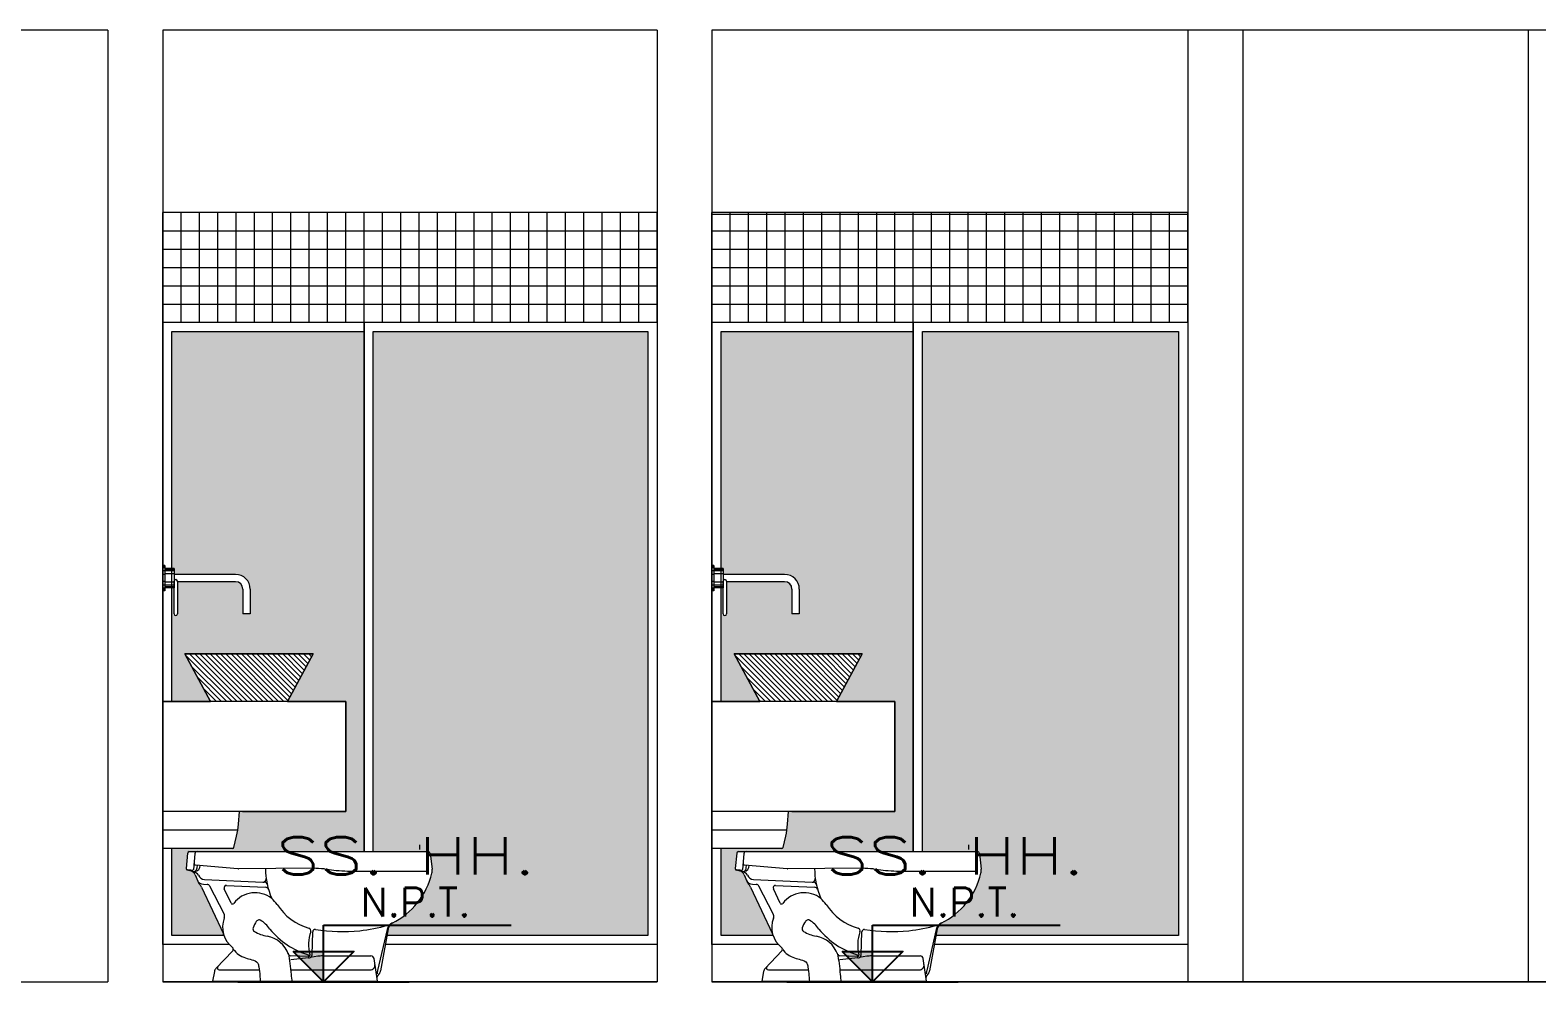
# Model space of a CAD drawing. Header units: millimetres. Extents: x -59 to 123, y 54 to 155.
# Drawn here: x 15.464 to 19.58, y 130.665 to 133.265 of the extents above; entities that cross this region are included whole.
import ezdxf
from ezdxf.enums import TextEntityAlignment as Align

# ---------------------------------------------------------------- set-up
doc = ezdxf.new("R2010")
doc.units = ezdxf.units.MM
doc.layers.get('0').update_dxf_attribs({"lineweight": 9})
for name, color, linetype in [('A-COT', 8, 'Continuous'), ('A-TEX 010', 7, 'Continuous'), ('ACHURADOS-01', 8, 'Continuous')]:
    doc.layers.add(name, color=color, linetype=linetype)
for name, color, linetype, lineweight in [('COTAS', 8, 'Continuous', 5), ('mobiliario', 7, 'Continuous', 0), ('MUEBLES', 40, 'Continuous', 20), ('MUROS', 7, 'Continuous', 80), ('Murosbajos', 7, 'Continuous', 5), ('PUERTA ( NUEVA)', 24, 'Continuous', 13), ('SANITARIOS', 7, 'Continuous', 5), ('TEXTURAS', 253, 'Continuous', 0)]:
    doc.layers.add(name, color=color, linetype=linetype, lineweight=lineweight)
doc.styles.add('1000-NOTAS', font='romans.shx', dxfattribs={"height": 2})
doc.styles.add('ROMANS', font='ROMANS.SHX', dxfattribs={"width": 1.35, "height": 0.29})

# ---------------------------------------------------------------- blocks, each defined once
blk = doc.blocks.new('NIVEL-CORTE-()')
at = {"color": 1}
for p, q in [((0, 0), (0, 3.934095386420836)), ((0, 3.93409538642095), (13.02966926340923, 3.93409538642095)), ((-5.947878155067883, 0), (5.947878155067883, 0))]:
    blk.add_line(p, q, dxfattribs=at)
blk.add_lwpolyline([(-2.100000000000364, 2.100000000000023), (2.100000000000364, 2.100000000000023), (0, 0), (-2.100000000000364, 2.100000000000023)], dxfattribs=at)
blk.add_solid([(0, 0), (0, 2.100000000000023), (-2.100000000000364, 2.100000000000023)], dxfattribs=at)
at = {"color": 7, "style": '1000-NOTAS'}
blk.add_attdef('ADFADFAFA', text='', height=2, dxfattribs=at).set_placement((6.388883097850339, 3.935645220264746), align=Align.BOTTOM_CENTER)

msp = doc.modelspace()

# ---------------------------------------------------------------- hatches: boundary and pattern name
at = {"layer": 'ACHURADOS-01', "linetype": 'ByBlock', "lineweight": 5}
h = msp.add_hatch(dxfattribs=at)
h.set_pattern_fill('_USER', scale=0.01, angle=45, style=0, pattern_type=0)
h.set_pattern_definition([(135, (784.1104436174808, -352.9729890665585), (0.0070710678118655, 0.0070710678118655), [])])
h.paths.add_polyline_path([(16.23698850957101, 131.5607498033342), (16.16698850957107, 131.4307498033342), (15.95698850957103, 131.4307498033341), (15.8869885095711, 131.5607498033342)])
h = msp.add_hatch(dxfattribs=at)
h.set_pattern_fill('_USER', scale=0.01, angle=45, style=0, pattern_type=0)
h.set_pattern_definition([(135, (785.6104436174842, -352.9729890665585), (0.0070710678118655, 0.0070710678118655), [])])
h.paths.add_polyline_path([(17.73698850957439, 131.5607498033342), (17.66698850957445, 131.4307498033342), (17.45698850957442, 131.4307498033341), (17.38698850957448, 131.5607498033342)])
at = {"layer": 'TEXTURAS', "lineweight": 5}
h = msp.add_hatch(dxfattribs=at)
h.set_pattern_fill('_USER', scale=0.05, angle=90, style=0, double=1, pattern_type=0)
h.set_pattern_definition([(90, (15.82649278579504, 132.7668171440558), (-0.05, 0), []), (180, (15.82649278579504, 132.7668171440558), (0, -0.05), [])])
h.paths.add_polyline_path([(15.82649269748492, 132.4668171440557), (17.17649284634088, 132.4668171440557), (17.17649284634088, 132.7668171440558), (15.82649269748492, 132.7668171440558)])
h = msp.add_hatch(dxfattribs=at)
h.set_pattern_fill('_USER', scale=0.05, angle=90, style=0, double=1, pattern_type=0)
h.set_pattern_definition([(90, (17.32649278579842, 132.7668171440558), (-0.05, 0), []), (180, (17.32649278579842, 132.7668171440558), (0, -0.05), [])])
h.paths.add_polyline_path([(17.32649269748831, 132.4668171440557), (18.62649278579542, 132.4668171440557), (18.62649278579542, 132.7668171440558), (17.32649269748831, 132.7668171440558)])
h = msp.add_hatch(color=8, dxfattribs=at)
h.set_gradient(color1=(119, 124, 136), one_color=1, tint=1, name='HEMISPHERICAL')
edge = h.paths.add_edge_path()
edge.add_line((17.15149275803181, 132.4418171440556), (16.40149274124803, 132.4418171440556))
edge.add_line((16.40149274124803, 132.4418171440556), (16.40149274124803, 131.0207796853652))
edge.add_line((16.40149274124803, 131.0207796853652), (16.55174827750204, 131.0207796853649))
edge.add_arc((16.55174827750211, 131.0154855677178), 0.005294117647096641, 6.84277341107952, 90.00000000076898, ccw=False)
edge.add_line((16.55700468429416, 131.0161163365327), (16.56215240024301, 130.9732187036117))
edge.add_arc((16.53061395949194, 130.9694340907206), 0.03176470588159136, -13.37691653270872, 6.84277341441549, ccw=False)
edge.add_arc((16.36192947619109, 131.0095485929273), 0.2051533681227195, 296.7136959145578, 346.62308346361925, ccw=False)
edge.add_arc((16.46462405385851, 130.8054846875633), 0.02329411764742272, 116.7136959136438, 169.8244891559441)
edge.add_line((16.4416963245659, 130.8095999210265), (16.438504544083, 130.7918171440556))
edge.add_line((16.438504544083, 130.7918171440556), (17.15149275803181, 130.7918171440556))
edge.add_line((17.15149275803181, 130.7918171440556), (17.15149275803181, 132.4418171440556))
edge = h.paths.add_edge_path()
edge.add_line((16.37649274124703, 132.4418171440556), (15.85149278579513, 132.4418171440556))
edge.add_line((15.85149278579513, 132.4418171440556), (15.85149278579513, 131.7945382706679))
edge.add_line((15.85149278579513, 131.7945382706679), (15.85719551949512, 131.7945382706679))
edge.add_line((15.85719551949512, 131.7945382706679), (15.85719551949603, 131.778117027273))
edge.add_line((15.85719551949603, 131.778117027273), (16.02516976303025, 131.778117027273))
edge.add_arc((16.02516976303022, 131.7381170272731), 0.03999999999999204, -2.850129021680914e-10, 89.9999999999593, ccw=False)
edge.add_line((16.06516976303021, 131.7381170272728), (16.06516976302908, 131.6705782924427))
edge.add_line((16.06516976302908, 131.6705782924427), (16.04516976303023, 131.6705782924427))
edge.add_line((16.04516976303023, 131.6705782924427), (16.04516976303023, 131.7381170272732))
edge.add_arc((16.02516976303025, 131.7381170272732), 0.01999999999998181, 0, 90)
edge.add_line((16.02516976303025, 131.7581170272732), (15.86631027911301, 131.7581170272732))
edge.add_line((15.86631027911301, 131.7581170272732), (15.86631027911301, 131.6702468779776))
edge.add_arc((15.86175289930452, 131.6702468779776), 0.004557379808488804, -180, 0, ccw=False)
edge.add_line((15.85719551949603, 131.6702468779776), (15.85719551949603, 131.7416957838779))
edge.add_line((15.85719551949603, 131.7416957838779), (15.85149278579513, 131.7416957838779))
edge.add_line((15.85149278579513, 131.7416957838779), (15.85149278579513, 131.4307498033342))
edge.add_line((15.85149278579513, 131.4307498033342), (15.95698850957103, 131.4307498033342))
edge.add_line((15.95698850957103, 131.4307498033342), (15.8869885095711, 131.5607498033342))
edge.add_line((15.8869885095711, 131.5607498033342), (16.23698850957101, 131.5607498033342))
edge.add_line((16.23698850957101, 131.5607498033342), (16.16698850957107, 131.4307498033342))
edge.add_line((16.16698850957107, 131.4307498033342), (16.32648389062604, 131.4307498033342))
edge.add_line((16.32648389062604, 131.4307498033342), (16.32648389062604, 131.1307498033343))
edge.add_line((16.32648389062604, 131.1307498033343), (16.03548548517108, 131.1307498033343))
edge.add_line((16.03548548517108, 131.1307498033343), (16.03305028611305, 131.0955330784798))
edge.add_arc((15.82812786315311, 131.1097032460254), 0.2054117647069925, 346.8274465767799, 356.04435451949297, ccw=False)
edge.add_line((16.02813487023411, 131.0628930954323), (16.02026101831609, 131.0292502736002))
edge.add_line((16.02026101831609, 131.0292502736002), (15.85149278579513, 131.0292502736002))
edge.add_line((15.85149278579513, 131.0292502736002), (15.85149278579513, 130.7918171440556))
edge.add_line((15.85149278579513, 130.7918171440556), (15.99346873183401, 130.7918171440556))
edge.add_arc((15.96503006840923, 130.7834391658062), 0.02964705882438404, 16.41487702763672, 25.09152970945176)
edge.add_line((15.99187937877502, 130.7960114619297), (15.93209541718795, 130.9236856849805))
edge.add_arc((15.90332790942593, 130.91021619958), 0.03176470588236387, 25.08987286762968, 40.75982435054816)
edge.add_arc((15.95144787846817, 130.9516945642742), 0.03176470588190484, 201.8014094817061, 220.7614196049284, ccw=False)
edge.add_line((15.92195508946304, 130.9398974486749), (15.91483878373799, 130.9576882129854))
edge.add_arc((15.89843307395836, 130.9534625595663), 0.01694117647012407, 14.44384017899565, 80.20392708095157)
edge.add_arc((15.88477123345714, 130.8294724782187), 0.1416536964118263, 83.29291190012292, 85.28216342938872)
edge.add_arc((15.89426496901361, 130.9742910337901), 0.004235294117686651, 174.5309050327159, 300.61832571251335, ccw=False)
edge.add_line((15.89004895500409, 130.9746946947056), (15.89442357158202, 131.0169480521634))
edge.add_arc((15.89863958559168, 131.0165443912474), 0.004235294117860208, 89.99999999673179, 174.5309050265838, ccw=False)
edge.add_line((15.89863958559192, 131.0207796853652), (16.37649274124703, 131.0207796853652))
edge.add_line((16.37649274124703, 131.0207796853652), (16.37649274124703, 132.4418171440556))
h = msp.add_hatch(color=8, dxfattribs=at)
h.set_gradient(color1=(119, 124, 136), one_color=1, tint=1, name='HEMISPHERICAL')
edge = h.paths.add_edge_path()
edge.add_line((18.60149269748635, 132.4418171440556), (17.90149274125142, 132.4418171440556))
edge.add_line((17.90149274125142, 132.4418171440556), (17.90149274125142, 131.0207796853652))
edge.add_line((17.90149274125142, 131.0207796853652), (18.05174827750542, 131.0207796853649))
edge.add_arc((18.0517482775055, 131.0154855677178), 0.005294117647096641, 6.84277341107952, 90.00000000076898, ccw=False)
edge.add_line((18.05700468429754, 131.0161163365327), (18.06215240024639, 130.9732187036117))
edge.add_arc((18.03061395949533, 130.9694340907206), 0.03176470588159136, -13.37691653270872, 6.84277341441549, ccw=False)
edge.add_arc((17.86192947619448, 131.0095485929273), 0.2051533681227195, 296.7136959145578, 346.62308346361925, ccw=False)
edge.add_arc((17.9646240538619, 130.8054846875633), 0.02329411764742272, 116.7136959136438, 169.8244891559441)
edge.add_line((17.94169632456928, 130.8095999210265), (17.93850454408638, 130.7918171440556))
edge.add_line((17.93850454408638, 130.7918171440556), (18.60149269748635, 130.7918171440556))
edge.add_line((18.60149269748635, 130.7918171440556), (18.60149269748635, 132.4418171440556))
edge = h.paths.add_edge_path()
edge.add_line((17.87649274125042, 132.4418171440556), (17.35149278579851, 132.4418171440556))
edge.add_line((17.35149278579851, 132.4418171440556), (17.35149278579851, 131.7945382706679))
edge.add_line((17.35149278579851, 131.7945382706679), (17.3571955194985, 131.7945382706679))
edge.add_line((17.3571955194985, 131.7945382706679), (17.35719551949941, 131.778117027273))
edge.add_line((17.35719551949941, 131.778117027273), (17.52516976303363, 131.778117027273))
edge.add_arc((17.5251697630336, 131.7381170272731), 0.03999999999999204, -2.850129021680914e-10, 89.9999999999593, ccw=False)
edge.add_line((17.56516976303359, 131.7381170272728), (17.56516976303246, 131.6705782924427))
edge.add_line((17.56516976303246, 131.6705782924427), (17.54516976303361, 131.6705782924427))
edge.add_line((17.54516976303361, 131.6705782924427), (17.54516976303361, 131.7381170272732))
edge.add_arc((17.52516976303363, 131.7381170272732), 0.01999999999998181, 0, 90)
edge.add_line((17.52516976303363, 131.7581170272732), (17.36631027911639, 131.7581170272732))
edge.add_line((17.36631027911639, 131.7581170272732), (17.36631027911639, 131.6702468779776))
edge.add_arc((17.3617528993079, 131.6702468779776), 0.004557379808488804, -180, 0, ccw=False)
edge.add_line((17.35719551949941, 131.6702468779776), (17.35719551949941, 131.7416957838779))
edge.add_line((17.35719551949941, 131.7416957838779), (17.35149278579851, 131.7416957838779))
edge.add_line((17.35149278579851, 131.7416957838779), (17.35149278579851, 131.4307498033342))
edge.add_line((17.35149278579851, 131.4307498033342), (17.45698850957442, 131.4307498033342))
edge.add_line((17.45698850957442, 131.4307498033342), (17.38698850957448, 131.5607498033342))
edge.add_line((17.38698850957448, 131.5607498033342), (17.73698850957439, 131.5607498033342))
edge.add_line((17.73698850957439, 131.5607498033342), (17.66698850957445, 131.4307498033342))
edge.add_line((17.66698850957445, 131.4307498033342), (17.82648389062942, 131.4307498033342))
edge.add_line((17.82648389062942, 131.4307498033342), (17.82648389062942, 131.1307498033343))
edge.add_line((17.82648389062942, 131.1307498033343), (17.53548548517446, 131.1307498033343))
edge.add_line((17.53548548517446, 131.1307498033343), (17.53305028611643, 131.0955330784798))
edge.add_arc((17.3281278631565, 131.1097032460254), 0.2054117647069925, 346.8274465767799, 356.04435451949297, ccw=False)
edge.add_line((17.52813487023749, 131.0628930954323), (17.52026101831947, 131.0292502736002))
edge.add_line((17.52026101831947, 131.0292502736002), (17.35149278579851, 131.0292502736002))
edge.add_line((17.35149278579851, 131.0292502736002), (17.35149278579851, 130.7918171440556))
edge.add_line((17.35149278579851, 130.7918171440556), (17.4934687318374, 130.7918171440556))
edge.add_arc((17.46503006841262, 130.7834391658062), 0.02964705882438404, 16.41487702763672, 25.09152970945176)
edge.add_line((17.49187937877841, 130.7960114619297), (17.43209541719133, 130.9236856849805))
edge.add_arc((17.40332790942931, 130.91021619958), 0.03176470588236387, 25.08987286762968, 40.75982435054816)
edge.add_arc((17.45144787847155, 130.9516945642742), 0.03176470588190484, 201.8014094817061, 220.7614196049284, ccw=False)
edge.add_line((17.42195508946642, 130.9398974486749), (17.41483878374137, 130.9576882129854))
edge.add_arc((17.39843307396174, 130.9534625595663), 0.01694117647012407, 14.44384017899565, 80.20392708095157)
edge.add_arc((17.38477123346053, 130.8294724782187), 0.1416536964118263, 83.29291190012292, 85.28216342938872)
edge.add_arc((17.39426496901699, 130.9742910337901), 0.004235294117686651, 174.5309050327159, 300.61832571251335, ccw=False)
edge.add_line((17.39004895500747, 130.9746946947056), (17.39442357158541, 131.0169480521634))
edge.add_arc((17.39863958559506, 131.0165443912474), 0.004235294117860208, 89.99999999673179, 174.5309050265838, ccw=False)
edge.add_line((17.3986395855953, 131.0207796853652), (17.87649274125042, 131.0207796853652))
edge.add_line((17.87649274125042, 131.0207796853652), (17.87649274125042, 132.4418171440556))

# ---------------------------------------------------------------- linework, layer by layer
at = {"layer": 'A-COT', "color": 7, "lineweight": 5}
msp.add_line((19.55649284628898, 133.2650148212769), (19.55649284628926, 130.6650148212769), dxfattribs=at)
msp.add_lwpolyline([(18.62649284628942, 132.7616964949101), (17.32649284628882, 132.7616964949101)], dxfattribs=at)
at = {"layer": 'COTAS', "color": 7, "lineweight": 5}
for points in [[(17.17649284634088, 132.4668171440562), (17.17649284634088, 132.7668171440562), (15.82649269748492, 132.7668171440558), (15.82649269748492, 132.4668171440557)], [(18.62649278579542, 132.4668171440557), (18.62649278579542, 132.7668171440558), (17.32649269748831, 132.7668171440558), (17.32649269748831, 132.4668171440557)], [(16.00826319977512, 130.7668171440557), (15.82649278579504, 130.7668171440557), (15.82649278579504, 132.4668171440557), (16.37649274124703, 132.4668171440557), (16.37649274124703, 131.0207796853652)], [(16.37649274124703, 131.0207796853652), (16.37649274124703, 132.4668171440557), (17.1764927580319, 132.4668171440562), (17.1764927580319, 130.7668171440561), (16.43401736459612, 130.7668171440557)], [(17.5082631997785, 130.7668171440557), (17.32649278579842, 130.7668171440557), (17.32649278579842, 132.4668171440557), (17.87649274125042, 132.4668171440557), (17.87649274125042, 131.0207796853652)], [(17.87649274125042, 131.0207796853652), (17.87649274125042, 132.4668171440557), (18.62649269748644, 132.4668171440557), (18.62649269748644, 130.7668171440557), (17.9340173645995, 130.7668171440557)], [(15.85149278579513, 131.4307498033342), (15.85149278579513, 132.4418171440556), (16.37649274124703, 132.4418171440556), (16.37649274124703, 131.0207796853652)], [(16.40149274124803, 131.0207796853652), (16.40149274124803, 132.4418171440556), (17.15149275803181, 132.4418171440561), (17.15149275803181, 130.7918171440561), (16.43850454408414, 130.7918171440556)], [(17.35149278579851, 131.4307498033342), (17.35149278579851, 132.4418171440556), (17.87649274125042, 132.4418171440556), (17.87649274125042, 131.0207796853652)], [(17.90149274125142, 131.0207796853652), (17.90149274125142, 132.4418171440556), (18.60149269748635, 132.4418171440556), (18.60149269748635, 130.7918171440556), (17.93850454408752, 130.7918171440556)], [(16.04444240575015, 131.1307498033343), (16.32648389062604, 131.1307498033343), (16.32648389062604, 131.4307498033342), (16.16698850957107, 131.4307498033342), (16.23698850957101, 131.5607498033342), (15.8869885095711, 131.5607498033342), (15.95698850957103, 131.4307498033342), (15.82649278579504, 131.4307498033342), (15.82649631243305, 131.1531326265417)], [(17.54444240575353, 131.1307498033343), (17.82648389062942, 131.1307498033343), (17.82648389062942, 131.4307498033342), (17.66698850957445, 131.4307498033342), (17.73698850957439, 131.5607498033342), (17.38698850957448, 131.5607498033342), (17.45698850957442, 131.4307498033342), (17.32649278579842, 131.4307498033342), (17.32649631243643, 131.1531326265417)]]:
    msp.add_lwpolyline(points, dxfattribs=at)
at = {"layer": 'mobiliario', "color": 7, "lineweight": 5}
for p, q in [((16.32648389062604, 131.4307498033342), (15.82649278579504, 131.4307498033342)), ((17.82648389062942, 131.4307498033342), (17.32649278579842, 131.4307498033342)), ((16.03305028611192, 131.0955330784787), (16.03548548517108, 131.1307498033343)), ((17.5330502861153, 131.0955330784787), (17.53548548517446, 131.1307498033343)), ((16.03123429676987, 131.079014979483), (15.82649631243305, 131.079014979483)), ((16.020835031616, 131.031702875881), (16.0281348702332, 131.0628930954298)), ((17.53123429677325, 131.079014979483), (17.32649631243643, 131.079014979483)), ((17.52083503161938, 131.031702875881), (17.52813487023658, 131.0628930954298)), ((16.01774213975307, 131.0292502736002), (15.82649631243305, 131.0292502736002)), ((15.89409448922913, 131.0169480521637), (15.89004895500409, 130.9746946947054)), ((15.89863958559192, 131.0207796853652), (16.55174827750204, 131.0207796853652)), ((15.91386738093604, 131.0149851283953), (15.91010254544096, 130.9723169927742)), ((16.55700468429416, 131.0161163365337), (16.5621524002421, 130.973218703613)), ((16.55700468429416, 131.0161163365337), (16.5621524002421, 130.973218703613)), ((17.51774213975645, 131.0292502736002), (17.32649631243643, 131.0292502736002)), ((17.39409448923251, 131.0169480521637), (17.39004895500747, 130.9746946947054)), ((17.3986395855953, 131.0207796853652), (18.05174827750542, 131.0207796853652)), ((17.41386738093942, 131.0149851283953), (17.41010254544435, 130.9723169927742)), ((18.05700468429754, 131.0161163365337), (18.06215240024548, 130.973218703613)), ((18.05700468429754, 131.0161163365337), (18.06215240024548, 130.973218703613)), ((15.91542692461906, 130.9844123175536), (16.03175866696199, 130.9742965138711)), ((15.92001079355202, 130.9761908712692), (15.9210504140932, 130.9839233184696)), ((15.92763147317407, 130.9772487091163), (15.9284424464521, 130.9832805330468)), ((16.23611293661008, 130.9751728318877), (16.03417967961093, 130.9741973089069)), ((16.26806599688996, 130.9733926339437), (16.300387468346, 130.9696217956064)), ((17.41542692462244, 130.9844123175536), (17.53175866696537, 130.9742965138711)), ((17.42001079355541, 130.9761908712692), (17.42105041409658, 130.9839233184696)), ((17.42763147317746, 130.9772487091163), (17.42844244645548, 130.9832805330468)), ((17.73611293661347, 130.9751728318877), (17.53417967961431, 130.9741973089069)), ((17.76806599689334, 130.9733926339437), (17.80038746834938, 130.9696217956064)), ((15.90769664184415, 130.9667796853658), (15.89329492007221, 130.9701683257829)), ((15.91483878373799, 130.9576882129842), (15.92195508946213, 130.9398974486739)), ((15.92733031580303, 130.9310223677073), (15.92744586160404, 130.9308875642742)), ((15.93738050448394, 130.9314623347562), (15.94761014277822, 130.931000351092)), ((15.94009251827504, 130.9445603051813), (16.09995244443314, 130.9378337106627)), ((16.09995244443314, 130.9378337106627), (16.1036089711771, 130.9376798511356)), ((16.33106177117008, 130.9678385088942), (16.55174827750204, 130.9678385088942)), ((17.40769664184754, 130.9667796853658), (17.39329492007559, 130.9701683257829)), ((17.41483878374137, 130.9576882129842), (17.42195508946551, 130.9398974486739)), ((17.42733031580642, 130.9310223677073), (17.42744586160742, 130.9308875642742)), ((17.43738050448732, 130.9314623347562), (17.4476101427816, 130.931000351092)), ((17.44009251827842, 130.9445603051813), (17.59995244443652, 130.9378337106627)), ((17.59995244443652, 130.9378337106627), (17.60360897118048, 130.9376798511356)), ((17.83106177117347, 130.9678385088942), (18.05174827750542, 130.9678385088942)), ((15.93209541718909, 130.923685684981), (15.99187937877593, 130.7960114619302)), ((15.99372828794196, 130.8512608754539), (15.95474779268295, 130.9264375448841)), ((16.012873625, 130.8802856650777), (15.99434779201908, 130.9195604309979)), ((16.0003802076111, 130.9286171868727), (16.10638683974992, 130.9238297905837)), ((17.43209541719247, 130.923685684981), (17.49187937877932, 130.7960114619302)), ((17.49372828794534, 130.8512608754539), (17.45474779268633, 130.9264375448841)), ((17.51287362500338, 130.8802856650777), (17.49434779202247, 130.9195604309979)), ((17.50038020761448, 130.9286171868727), (17.6063868397533, 130.9238297905837)), ((16.43910076163309, 130.8084674650628), (16.41311646279803, 130.6961982729642)), ((16.4416963245659, 130.8095999210261), (16.42120849599507, 130.6954534475665)), ((17.93910076163647, 130.8084674650628), (17.91311646280141, 130.6961982729642)), ((17.94169632456928, 130.8095999210261), (17.92120849599846, 130.6954534475665)), ((16.2342843911382, 130.7388447147011), (16.23605764628508, 130.8017952724035)), ((17.73428439114159, 130.7388447147011), (17.73605764628846, 130.8017952724035)), ((16.01735345798204, 130.7496941716554), (15.97154788405703, 130.7011941522048)), ((16.22336375916723, 130.7338885169075), (16.1759063339731, 130.7357868139156)), ((16.22463688421306, 130.7304240016767), (16.1759063339731, 130.7248864391501)), ((16.24963633591608, 130.7347766307233), (16.22943855296296, 130.7311295634397)), ((16.26280660507211, 130.7359561559533), (16.39498614865408, 130.7359561559533)), ((16.41263917495905, 130.6665918843151), (16.403363936235, 130.7287359837757)), ((17.51735345798542, 130.7496941716554), (17.47154788406041, 130.7011941522048)), ((17.72336375917061, 130.7338885169075), (17.67590633397649, 130.7357868139156)), ((17.72463688421644, 130.7304240016767), (17.67590633397649, 130.7248864391501)), ((17.74963633591946, 130.7347766307233), (17.72943855296634, 130.7311295634397)), ((17.7628066050755, 130.7359561559533), (17.89498614865747, 130.7359561559533)), ((17.91263917496244, 130.6665918843151), (17.90336393623838, 130.7287359837757)), ((15.96750158944008, 130.6933069499041), (15.96237453024412, 130.666817144056)), ((15.98066067620005, 130.6978385088943), (16.08985319402711, 130.6978385088943)), ((16.17570540522695, 130.6978385088943), (16.39323247403411, 130.6978385088943)), ((16.41797798732807, 130.6883376613371), (16.41276366533305, 130.6818197588448)), ((17.46750158944346, 130.6933069499041), (17.4623745302475, 130.666817144056)), ((17.48066067620343, 130.6978385088943), (17.5898531940305, 130.6978385088943)), ((17.67570540523033, 130.6978385088943), (17.89323247403749, 130.6978385088943)), ((17.91797798733145, 130.6883376613371), (17.91276366533643, 130.6818197588448)), ((15.96237453024412, 130.666817144056), (16.41263917495905, 130.6665918843151)), ((17.4623745302475, 130.666817144056), (17.91263917496244, 130.6665918843151))]:
    msp.add_line(p, q, dxfattribs=at)
for points in [[(15.82649278579504, 131.2806542895589), (15.82649278579504, 131.4307498033342), (15.95698850957103, 131.4307498033342), (15.8869885095711, 131.5607498033342), (16.23698850957101, 131.5607498033342), (16.16698850957107, 131.4307498033342), (16.32648389062604, 131.4307498033342), (16.32648389062604, 131.1307498033343), (15.82649278579504, 131.1307498033343)], [(17.32649278579842, 131.2806542895589), (17.32649278579842, 131.4307498033342), (17.45698850957442, 131.4307498033342), (17.38698850957448, 131.5607498033342), (17.73698850957439, 131.5607498033342), (17.66698850957445, 131.4307498033342), (17.82648389062942, 131.4307498033342), (17.82648389062942, 131.1307498033343), (17.32649278579842, 131.1307498033343)], [(15.993485004523, 130.7918171440556), (15.85149278579513, 130.7918171440556), (15.85149278579513, 131.0292502736002)], [(17.49348500452638, 130.7918171440556), (17.35149278579851, 130.7918171440556), (17.35149278579851, 131.0292502736002)]]:
    msp.add_lwpolyline(points, dxfattribs=at)
for centre, radius, start, end in [((15.82812786315401, 131.1097032460238), 0.2054117647058023, 346.8274465766679, 356.0443545196166), ((17.32812786315739, 131.1097032460238), 0.2054117647058023, 346.8274465766679, 356.0443545196166), ((15.89863958559192, 131.0165443912475), 0.0042352941176454, 90, 174.530905029889), ((15.92019573527807, 131.0144267441892), 0.0063529411764681, 90, 174.9575489308295), ((16.01774213975307, 131.0324267441892), 0.0031764705882341, 270, 346.8274465766679), ((16.55174827750204, 131.0154855677179), 0.0052941176470568, 6.842773412629583, 90), ((17.3986395855953, 131.0165443912475), 0.0042352941176454, 90, 174.530905029889), ((17.42019573528145, 131.0144267441892), 0.0063529411764681, 90, 174.9575489308295), ((17.51774213975645, 131.0324267441892), 0.0031764705882341, 270, 346.8274465766679), ((18.05174827750542, 131.0154855677179), 0.0052941176470568, 6.842773412629583, 90), ((15.89426496901399, 130.9742910337901), 0.0042352941176454, 174.530905029889, 256.7594800848023), ((15.894337393623, 130.9750474685924), 0.0042352941176454, 174.530905029889, 266.4474429363705), ((15.90693836826892, 130.9725961848771), 0.0031764705882341, 261.1959284966808, 354.9575489308361), ((15.91222565231408, 130.9823698610413), 0.0162347009038788, 253.801200639639, 341.6123321584599), ((15.90973613527706, 130.9768729664484), 0.0102972742257515, 258.5763771560723, 356.2019258060806), ((15.91579382652401, 130.9886316894562), 0.0042352941176454, 174.9575489308295, 265.0302592718855), ((16.03405180386596, 131.0006675882652), 0.0264705882352838, 265.0302592718855, 270.276789052163), ((16.3046940001251, 130.9727355067283), 0.1976177782278486, 179.4740555114857, 203.9032626731291), ((16.2373916940661, 130.7104700383028), 0.2647058823528379, 83.34557495397944, 90.276789052163), ((16.53061395949101, 130.9694340907227), 0.0317647058823406, 346.6230834633172, 6.842773412629583), ((17.39426496901737, 130.9742910337901), 0.0042352941176454, 174.530905029889, 256.7594800848023), ((17.39433739362639, 130.9750474685924), 0.0042352941176454, 174.530905029889, 266.4474429363705), ((17.40693836827231, 130.9725961848771), 0.0031764705882341, 261.1959284966808, 354.9575489308361), ((17.41222565231746, 130.9823698610413), 0.0162347009038788, 253.801200639639, 341.6123321584599), ((17.40973613528044, 130.9768729664484), 0.0102972742257515, 258.5763771560723, 356.2019258060806), ((17.41579382652739, 130.9886316894562), 0.0042352941176454, 174.9575489308295, 265.0302592718855), ((17.53405180386935, 131.0006675882652), 0.0264705882352838, 265.0302592718855, 270.276789052163), ((17.80469400012848, 130.9727355067283), 0.1976177782278486, 179.4740555114857, 203.9032626731291), ((17.73739169406949, 130.7104700383028), 0.2647058823528379, 83.34557495397944, 90.276789052163), ((18.03061395949439, 130.9694340907227), 0.0317647058823406, 346.6230834633172, 6.842773412629583), ((15.88477123346308, 130.8294724782143), 0.1416536964154337, 81.19592849668082, 86.23413909396265), ((15.89910929627001, 130.9513964179972), 0.0169411764705816, 21.8014094863506, 76.75948008480235), ((15.902992998792, 130.941687613141), 0.0255291274130646, 34.56996343728598, 79.38281639905017), ((15.93824034914803, 130.9505017523281), 0.0190588235294043, 201.8014094863506, 267.414205657571), ((15.951447878468, 130.9516945642757), 0.0317647058823406, 201.8014094863506, 220.6012946449937), ((15.94084925361005, 130.9625443912471), 0.017999999999993, 200.7295861494105, 267.5905264972424), ((15.90332829893998, 130.9102153677057), 0.0317647058823406, 25.09152970967028, 40.60129464499369), ((15.94722798959208, 130.9225383877267), 0.0084705882352908, 27.40757543780947, 87.41420565757099), ((16.100308555178, 130.9462968099879), 0.0084705882352908, 267.5905264972424, 7.370682646636515), ((16.10325286042905, 130.9292167518102), 0.0084705882352908, 12.19066282187831, 87.59052649724244), ((16.33106177117008, 131.2325443912472), 0.2647058823528379, 263.3455749539795, 270), ((16.36192947619099, 131.0095485929282), 0.2051533681231275, 296.2367721638774, 346.6230834633087), ((17.38477123346647, 130.8294724782143), 0.1416536964154337, 81.19592849668082, 86.23413909396265), ((17.39910929627339, 130.9513964179972), 0.0169411764705816, 21.8014094863506, 76.75948008480235), ((17.40299299879538, 130.941687613141), 0.0255291274130646, 34.56996343728598, 79.38281639905017), ((17.43824034915141, 130.9505017523281), 0.0190588235294043, 201.8014094863506, 267.414205657571), ((17.45144787847138, 130.9516945642757), 0.0317647058823406, 201.8014094863506, 220.6012946449937), ((17.44084925361344, 130.9625443912471), 0.017999999999993, 200.7295861494105, 267.5905264972424), ((17.40332829894336, 130.9102153677057), 0.0317647058823406, 25.09152970967028, 40.60129464499369), ((17.44722798959546, 130.9225383877267), 0.0084705882352908, 27.40757543780947, 87.41420565757099), ((17.60030855518139, 130.9462968099879), 0.0084705882352908, 267.5905264972424, 7.370682646636515), ((17.60325286043243, 130.9292167518102), 0.0084705882352908, 12.19066282187831, 87.59052649724244), ((17.83106177117347, 131.2325443912472), 0.2647058823528379, 263.3455749539795, 270), ((17.86192947619438, 131.0095485929282), 0.2051533681231275, 296.2367721638774, 346.6230834633087), ((16.00009359272406, 130.9222707143491), 0.0063529411764681, 87.41420565757099, 205.2531633945681), ((16.07847149625616, 130.8352732515422), 0.0732711439083403, 51.55806073529713, 142.8380922262511), ((16.10595691741798, 130.9143100817972), 0.0095294117647022, 16.3824664356839, 87.41420565757099), ((10.96173160655201, 126.0596620383085), 7.071574757934362, 42.93705410823888, 43.11307786999082), ((17.50009359272744, 130.9222707143491), 0.0063529411764681, 87.41420565757099, 205.2531633945681), ((17.57847149625954, 130.8352732515422), 0.0732711439083403, 51.55806073529713, 142.8380922262511), ((17.60595691742137, 130.9143100817972), 0.0095294117647022, 16.3824664356839, 87.41420565757099), ((12.46173160655539, 126.0596620383085), 7.071574757934362, 42.93705410823888, 43.11307786999082), ((15.98056863253612, 130.8444373504278), 0.0148235294117589, 339.1169443055876, 27.40757543781674), ((16.01670415880301, 130.8820925206451), 0.0042352941176454, 205.2531633945612, 322.8380922262493), ((16.26734776107207, 130.9571538732498), 0.1515647600801394, 212.0254573710126, 254.0599654238521), ((17.4805686325395, 130.8444373504278), 0.0148235294117589, 339.1169443055876, 27.40757543781674), ((17.51670415880639, 130.8820925206451), 0.0042352941176454, 205.2531633945612, 322.8380922262493), ((17.76734776107546, 130.9571538732498), 0.1515647600801394, 212.0254573710126, 254.0599654238521), ((16.05986045058205, 130.814185615029), 0.0700431890571696, 159.1169443055876, 231.9128541618224), ((16.08101228643807, 130.8099550190507), 0.0084705882352908, 159.4247679469612, 240.5354621699262), ((16.16108454772609, 130.7798973324242), 0.0939985459651076, 147.6525565005407, 159.4247679469612), ((16.09706223535306, 130.8164815109228), 0.0206106204308034, 126.8118915875776, 138.3032435730426), ((16.08915361595712, 130.8270486075773), 0.0074117647058795, 60.27394536184948, 126.8118915875776), ((16.05537866537509, 130.7678973324243), 0.0755265255083202, 32.98458159303921, 60.27394536184948), ((16.28795494321105, 130.9483764671094), 0.2192217185949955, 219.4726803082418, 252.9026524373369), ((16.22368785457491, 130.8042900515073), 0.0074117647058795, 341.1506596072493, 74.05996542385216), ((16.24240806845216, 130.8016163872724), 0.0063529411764681, 81.47152379317788, 178.3864610671178), ((16.31647243845021, 131.29551337968), 0.4930664917774172, 261.4715237931779, 275.5756406968264), ((16.32449346404394, 131.2133489560758), 0.4105114837051735, 275.5756406968264, 286.4314410066818), ((16.46385808318007, 130.8027374724496), 0.0254117647058725, 116.2367721638774, 166.9685522124607), ((16.46462405385807, 130.8054846875637), 0.0232941176470498, 116.7136959142198, 169.8244891569584), ((17.55986045058543, 130.814185615029), 0.0700431890571696, 159.1169443055876, 231.9128541618224), ((17.58101228644145, 130.8099550190507), 0.0084705882352908, 159.4247679469612, 240.5354621699262), ((17.66108454772947, 130.7798973324242), 0.0939985459651076, 147.6525565005407, 159.4247679469612), ((17.59706223535645, 130.8164815109228), 0.0206106204308034, 126.8118915875776, 138.3032435730426), ((17.5891536159605, 130.8270486075773), 0.0074117647058795, 60.27394536184948, 126.8118915875776), ((17.55537866537847, 130.7678973324243), 0.0755265255083202, 32.98458159303921, 60.27394536184948), ((17.78795494321443, 130.9483764671094), 0.2192217185949955, 219.4726803082418, 252.9026524373369), ((17.72368785457829, 130.8042900515073), 0.0074117647058795, 341.1506596072493, 74.05996542385216), ((17.74240806845555, 130.8016163872724), 0.0063529411764681, 81.47152379317788, 178.3864610671178), ((17.81647243845359, 131.29551337968), 0.4930664917774172, 261.4715237931779, 275.5756406968264), ((17.82449346404732, 131.2133489560758), 0.4105114837051735, 275.5756406968264, 286.4314410066818), ((17.96385808318345, 130.8027374724496), 0.0254117647058725, 116.2367721638774, 166.9685522124607), ((17.96462405386146, 130.8054846875637), 0.0232941176470498, 116.7136959142198, 169.8244891569584), ((15.96503006840987, 130.7834391658069), 0.0296470588235179, 17.96402783897902, 25.09152970967028), ((16.13240667657908, 130.900925623741), 0.112955200765795, 240.5354621699262, 259.2407193907413), ((16.09671537937118, 130.7131001721806), 0.0782312761359323, 20.07570830212514, 79.2407193907678), ((16.33817278302092, 130.7652061559538), 0.1135607517318368, 161.1506596072338, 193.2933925453005), ((17.46503006841326, 130.7834391658069), 0.0296470588235179, 17.96402783897902, 25.09152970967028), ((17.63240667658246, 130.900925623741), 0.112955200765795, 240.5354621699262, 259.2407193907413), ((17.59671537937456, 130.7131001721806), 0.0782312761359323, 20.07570830212514, 79.2407193907678), ((17.83817278302431, 130.7652061559538), 0.1135607517318368, 161.1506596072338, 193.2933925453005), ((16.01273478618907, 130.7540562505703), 0.0063529411764681, 316.636577042557, 51.91285416182233), ((16.17616024856795, 130.7421346788303), 0.0063529411764681, 200.0757083021251, 267.7093899573605), ((16.22353303556508, 130.7381204268509), 0.0042352941176454, 267.7093899573605, 13.29339254530048), ((16.22204412764302, 130.7348673852837), 0.0042352941176454, 0.3898577419411101, 69.82809574668393), ((16.21626828380511, 130.804067685268), 0.0741176470587946, 276.483073692884, 280.235476814638), ((16.22581716158209, 130.7390832282097), 0.0084705882352908, 276.483073692884, 358.3864610671178), ((16.26280660507211, 130.6618385088947), 0.0741176470587946, 90, 100.235476814638), ((16.39498614865408, 130.7274855677181), 0.0084705882352908, 8.488943880509524, 90), ((17.51273478619245, 130.7540562505703), 0.0063529411764681, 316.636577042557, 51.91285416182233), ((17.67616024857134, 130.7421346788303), 0.0063529411764681, 200.0757083021251, 267.7093899573605), ((17.72353303556847, 130.7381204268509), 0.0042352941176454, 267.7093899573605, 13.29339254530048), ((17.7220441276464, 130.7348673852837), 0.0042352941176454, 0.3898577419411101, 69.82809574668393), ((17.71626828380849, 130.804067685268), 0.0741176470587946, 276.483073692884, 280.235476814638), ((17.72581716158547, 130.7390832282097), 0.0084705882352908, 276.483073692884, 358.3864610671178), ((17.7628066050755, 130.6618385088947), 0.0741176470587946, 90, 100.235476814638), ((17.89498614865747, 130.7274855677181), 0.0084705882352908, 8.488943880509524, 90), ((15.98309456353707, 130.6902889549177), 0.0158823529411703, 136.6365770416072, 169.0459373565992), ((15.98066067620005, 130.7031326265413), 0.0052941176470568, 136.6365770416072, 270), ((16.39323247403411, 130.7105443912479), 0.0127058823529362, 270, 8.488943880509524), ((16.45437866537293, 130.6866482852758), 0.0423529411764541, 166.9685522124607, 180), ((16.40557595329699, 130.6982592885631), 0.0158823529411703, 321.340191745913, 349.8244891569584), ((17.48309456354045, 130.6902889549177), 0.0158823529411703, 136.6365770416072, 169.0459373565992), ((17.48066067620343, 130.7031326265413), 0.0052941176470568, 136.6365770416072, 270), ((17.89323247403749, 130.7105443912479), 0.0127058823529362, 270, 8.488943880509524), ((17.95437866537631, 130.6866482852758), 0.0423529411764541, 166.9685522124607, 180), ((17.90557595330037, 130.6982592885631), 0.0158823529411703, 321.340191745913, 349.8244891569584), ((16.41855128121699, 130.6771896661388), 0.0074117647058795, 141.340191745913, 188.4889438805012), ((17.91855128122037, 130.6771896661388), 0.0074117647058795, 141.340191745913, 188.4889438805012)]:
    msp.add_arc(centre, radius, start, end, dxfattribs=at)
for points in [[(16.01907005427199, 130.7545297903291), (16.03345293374298, 130.7394590024197), (16.05250431405909, 130.7304410265198), (16.0695504137301, 130.7254310830853), (16.08559377967902, 130.7164129776557), (16.08860179404508, 130.7063930907864), (16.09160999521112, 130.6813431145542), (16.09261294847204, 130.6667519879911)], [(16.168974483444, 130.7430794057303), (16.17383210560104, 130.7154110666864), (16.17684030676594, 130.6853510174903), (16.17908454772612, 130.6650149794826)], [(17.51907005427537, 130.7545297903291), (17.53345293374636, 130.7394590024197), (17.55250431406247, 130.7304410265198), (17.56955041373348, 130.7254310830853), (17.5855937796824, 130.7164129776557), (17.58860179404846, 130.7063930907864), (17.5916099952145, 130.6813431145542), (17.59261294847542, 130.6667519879911)], [(17.66897448344739, 130.7430794057303), (17.67383210560442, 130.7154110666864), (17.67684030676932, 130.6853510174903), (17.6790845477295, 130.6650149794826)]]:
    msp.add_spline(points, degree=3, dxfattribs=at)
at = {"layer": 'MUEBLES', "color": 7, "linetype": 'ByBlock', "lineweight": 5}
for p, q in [((15.83197687195695, 131.8025970693568), (15.82649278579504, 131.8025970693568)), ((15.83197687195695, 131.8025970693568), (15.83197687195695, 131.7336369851891)), ((15.83197687195695, 131.7953829067852), (15.83197687195695, 131.7408511477608)), ((17.33197687196034, 131.8025970693568), (17.32649278579842, 131.8025970693568)), ((17.33197687196034, 131.8025970693568), (17.33197687196034, 131.7336369851891)), ((17.33197687196034, 131.7953829067852), (17.33197687196034, 131.7408511477608)), ((15.85719551949512, 131.7945382706679), (15.83197687195695, 131.7945382706679)), ((15.85719551949512, 131.7945382706679), (15.85719551949603, 131.7536608147032)), ((15.85719551949512, 131.7945382706679), (15.85719551949603, 131.7416957838779)), ((16.02516976303025, 131.7781170272733), (15.85719551949603, 131.778117027273)), ((16.02516976303025, 131.7581170272732), (15.86631027911301, 131.7581170272732)), ((17.3571955194985, 131.7945382706679), (17.33197687196034, 131.7945382706679)), ((17.3571955194985, 131.7945382706679), (17.35719551949941, 131.7536608147032)), ((17.3571955194985, 131.7945382706679), (17.35719551949941, 131.7416957838779)), ((17.52516976303363, 131.7781170272733), (17.35719551949941, 131.778117027273)), ((17.52516976303363, 131.7581170272732), (17.36631027911639, 131.7581170272732)), ((15.83197687195695, 131.7336369851891), (15.82649278579504, 131.7336369851891)), ((15.85719551949512, 131.7416957838779), (15.83197687195695, 131.741695783878)), ((16.04516976303023, 131.7381170272732), (16.04516976303023, 131.6705782924427)), ((16.06516976303021, 131.7381170272732), (16.06516976302908, 131.6705782924427)), ((17.33197687196034, 131.7336369851891), (17.32649278579842, 131.7336369851891)), ((17.3571955194985, 131.7416957838779), (17.33197687196034, 131.741695783878)), ((17.54516976303361, 131.7381170272732), (17.54516976303361, 131.6705782924427)), ((17.56516976303359, 131.7381170272732), (17.56516976303246, 131.6705782924427)), ((16.06516976303021, 131.6705782924427), (16.04516976303023, 131.6705782924427)), ((17.56516976303359, 131.6705782924427), (17.54516976303361, 131.6705782924427))]:
    msp.add_line(p, q, dxfattribs=at)
at = {"layer": 'MUEBLES', "color": 7, "lineweight": 5}
for p, q in [((15.83197687195695, 131.8015067353768), (15.82649278579504, 131.8015067353768)), ((15.83197687195695, 131.7996896309267), (15.82649278579504, 131.7996896309267)), ((15.83197687195695, 131.7956918585162), (15.82649278579504, 131.7956918585162)), ((17.33197687196034, 131.8015067353768), (17.32649278579842, 131.8015067353768)), ((17.33197687196034, 131.7996896309267), (17.32649278579842, 131.7996896309267)), ((17.33197687196034, 131.7956918585162), (17.32649278579842, 131.7956918585162)), ((15.83197687195695, 131.7876961948452), (15.82649278579504, 131.7876961948452)), ((15.83197687195695, 131.777441303069), (15.82649278579504, 131.777441303069)), ((15.83197687195695, 131.7587927514767), (15.82649278579504, 131.7587927514767)), ((15.85719551949512, 131.7934479366878), (15.83197687195695, 131.7934479366878)), ((15.85719551949512, 131.7916308322378), (15.83197687195695, 131.7916308322378)), ((15.85719551949512, 131.7876330598274), (15.83197687195695, 131.7876330598273)), ((15.85719551949512, 131.779637396156), (15.83197687195695, 131.779637396156)), ((15.85719551949512, 131.7565966583896), (15.83197687195695, 131.7565966583898)), ((17.33197687196034, 131.7876961948452), (17.32649278579842, 131.7876961948452)), ((17.33197687196034, 131.777441303069), (17.32649278579842, 131.777441303069)), ((17.33197687196034, 131.7587927514767), (17.32649278579842, 131.7587927514767)), ((17.3571955194985, 131.7934479366878), (17.33197687196034, 131.7934479366878)), ((17.3571955194985, 131.7916308322378), (17.33197687196034, 131.7916308322378)), ((17.3571955194985, 131.7876330598274), (17.33197687196034, 131.7876330598273)), ((17.3571955194985, 131.779637396156), (17.33197687196034, 131.779637396156)), ((17.3571955194985, 131.7565966583896), (17.33197687196034, 131.7565966583898)), ((15.83197687195695, 131.748537859701), (15.82649278579504, 131.748537859701)), ((15.83197687195695, 131.7405421960297), (15.82649278579504, 131.7405421960297)), ((15.83197687195695, 131.7365444236193), (15.82649278579504, 131.7365444236193)), ((15.83197687195695, 131.7347273191692), (15.82649278579504, 131.7347273191692)), ((15.85719551949512, 131.7486009947186), (15.83197687195695, 131.7486009947186)), ((15.85719551949512, 131.7446032223079), (15.83197687195695, 131.7446032223079)), ((15.85719551949512, 131.742786117858), (15.83197687195695, 131.7427861178583)), ((17.33197687196034, 131.748537859701), (17.32649278579842, 131.748537859701)), ((17.33197687196034, 131.7405421960297), (17.32649278579842, 131.7405421960297)), ((17.33197687196034, 131.7365444236193), (17.32649278579842, 131.7365444236193)), ((17.33197687196034, 131.7347273191692), (17.32649278579842, 131.7347273191692)), ((17.3571955194985, 131.7486009947186), (17.33197687196034, 131.7486009947186)), ((17.3571955194985, 131.7446032223079), (17.33197687196034, 131.7446032223079)), ((17.3571955194985, 131.742786117858), (17.33197687196034, 131.7427861178583))]:
    msp.add_line(p, q, dxfattribs=at)
at = {"layer": 'MUEBLES', "color": 7, "linetype": 'ByBlock', "lineweight": 5}
for points in [[(15.85719551949512, 131.6702468779776), (15.85719551949603, 131.7594818123613)], [(15.86631027911301, 131.7594818123613), (15.86631027911301, 131.6702468779776)], [(17.3571955194985, 131.6702468779776), (17.35719551949941, 131.7594818123613)], [(17.36631027911639, 131.7594818123613), (17.36631027911639, 131.6702468779776)]]:
    msp.add_lwpolyline(points, dxfattribs=at)
for centre, radius, start, end in [((15.86175289930395, 131.7594818123613), 0.0045573798088299, 0, 180), ((16.02516976303025, 131.7381170272732), 0.04, 0, 90), ((16.02516976303025, 131.7381170272732), 0.02, 0, 90), ((17.36175289930733, 131.7594818123613), 0.0045573798088299, 0, 180), ((17.52516976303363, 131.7381170272732), 0.04, 0, 90), ((17.52516976303363, 131.7381170272732), 0.02, 0, 90), ((15.86175289930395, 131.6702468779776), 0.0045573798088299, 180, 0), ((17.36175289930733, 131.6702468779776), 0.0045573798088299, 180, 0)]:
    msp.add_arc(centre, radius, start, end, dxfattribs=at)
at = {"layer": 'MUROS', "color": 7, "lineweight": 5}
for p, q in [((15.67649284628583, 133.2650148212769), (7.451492849151251, 133.2650148212769)), ((15.67649284628583, 133.2650148212769), (15.67649284628605, 130.6650148212769)), ((15.8264928462856, 133.2650148212769), (15.8264928462856, 130.6650148212769)), ((17.17649284633636, 133.2650148212769), (15.8264928462856, 133.2650148212769)), ((17.17649284633636, 133.2650148212769), (17.17649284636001, 130.6650148212769)), ((17.32649284628876, 133.2650148212769), (17.32649284628899, 130.6650148212769)), ((23.101492849152, 133.2650148212769), (17.32649284628876, 133.2650148212769)), ((17.17649284636001, 130.6650148212769), (15.82649284628557, 130.6650148212769)), ((23.10149284915222, 130.6650148212769), (17.32649284628899, 130.6650148212769))]:
    msp.add_line(p, q, dxfattribs=at)
for points in [[(3.251492849152058, 130.6650148212769), (15.67649284628605, 130.6650148212769)], [(15.8264928462856, 130.6650148212769), (17.17649284636001, 130.6650148212769)], [(17.32649284628899, 130.6650148212769), (23.10149284915222, 130.6650148212769)]]:
    msp.add_lwpolyline(points, dxfattribs=at)
at = {"layer": 'Murosbajos', "color": 7, "lineweight": 5}
for p, q in [((18.62649284628911, 133.2650148212769), (18.62649284628942, 130.6650148212769)), ((18.77649284628886, 133.2650148212769), (18.77649284628914, 130.6650148212769))]:
    msp.add_line(p, q, dxfattribs=at)
at = {"layer": 'PUERTA ( NUEVA)', "color": 7, "lineweight": 5}
for points in [[(16.52832132584012, 131.0268171910458), (16.52832132584012, 131.0394043096618)], [(18.02832132584351, 131.0268171910458), (18.02832132584351, 131.0394043096618)]]:
    msp.add_lwpolyline(points, dxfattribs=at)
at = {"layer": 'SANITARIOS', "color": 7, "lineweight": 5}
for p, q in [((15.82649631243305, 131.2770149794828), (15.82649631243305, 131.0292502736002)), ((17.32649631243643, 131.2770149794828), (17.32649631243643, 131.0292502736002))]:
    msp.add_line(p, q, dxfattribs=at)

# ---------------------------------------------------------------- block references
at = {"layer": 'A-TEX 010', "color": 7, "lineweight": 5, "xscale": 0.03937007874014853, "yscale": 0.03937007874014853, "zscale": 0.03937007874014853}
for p in [(16.26518266391436, 130.6650147604397), (17.76518266391774, 130.6650147604398)]:
    msp.add_blockref('NIVEL-CORTE-()', p, dxfattribs=at).add_auto_attribs({'ADFADFAFA': 'N.P.T.'})

# ---------------------------------------------------------------- texts
at = {"layer": 'A-TEX 010', "color": 7, "lineweight": 5, "char_height": 0.102, "attachment_point": 2, "style": 'ROMANS'}
for insert in [(16.49048723549431, 131.0603349299421), (17.9904872354977, 131.0603349299423)]:
    msp.add_mtext('SS. HH.', dxfattribs=dict(at, insert=insert))

doc.saveas('drawing.dxf')
